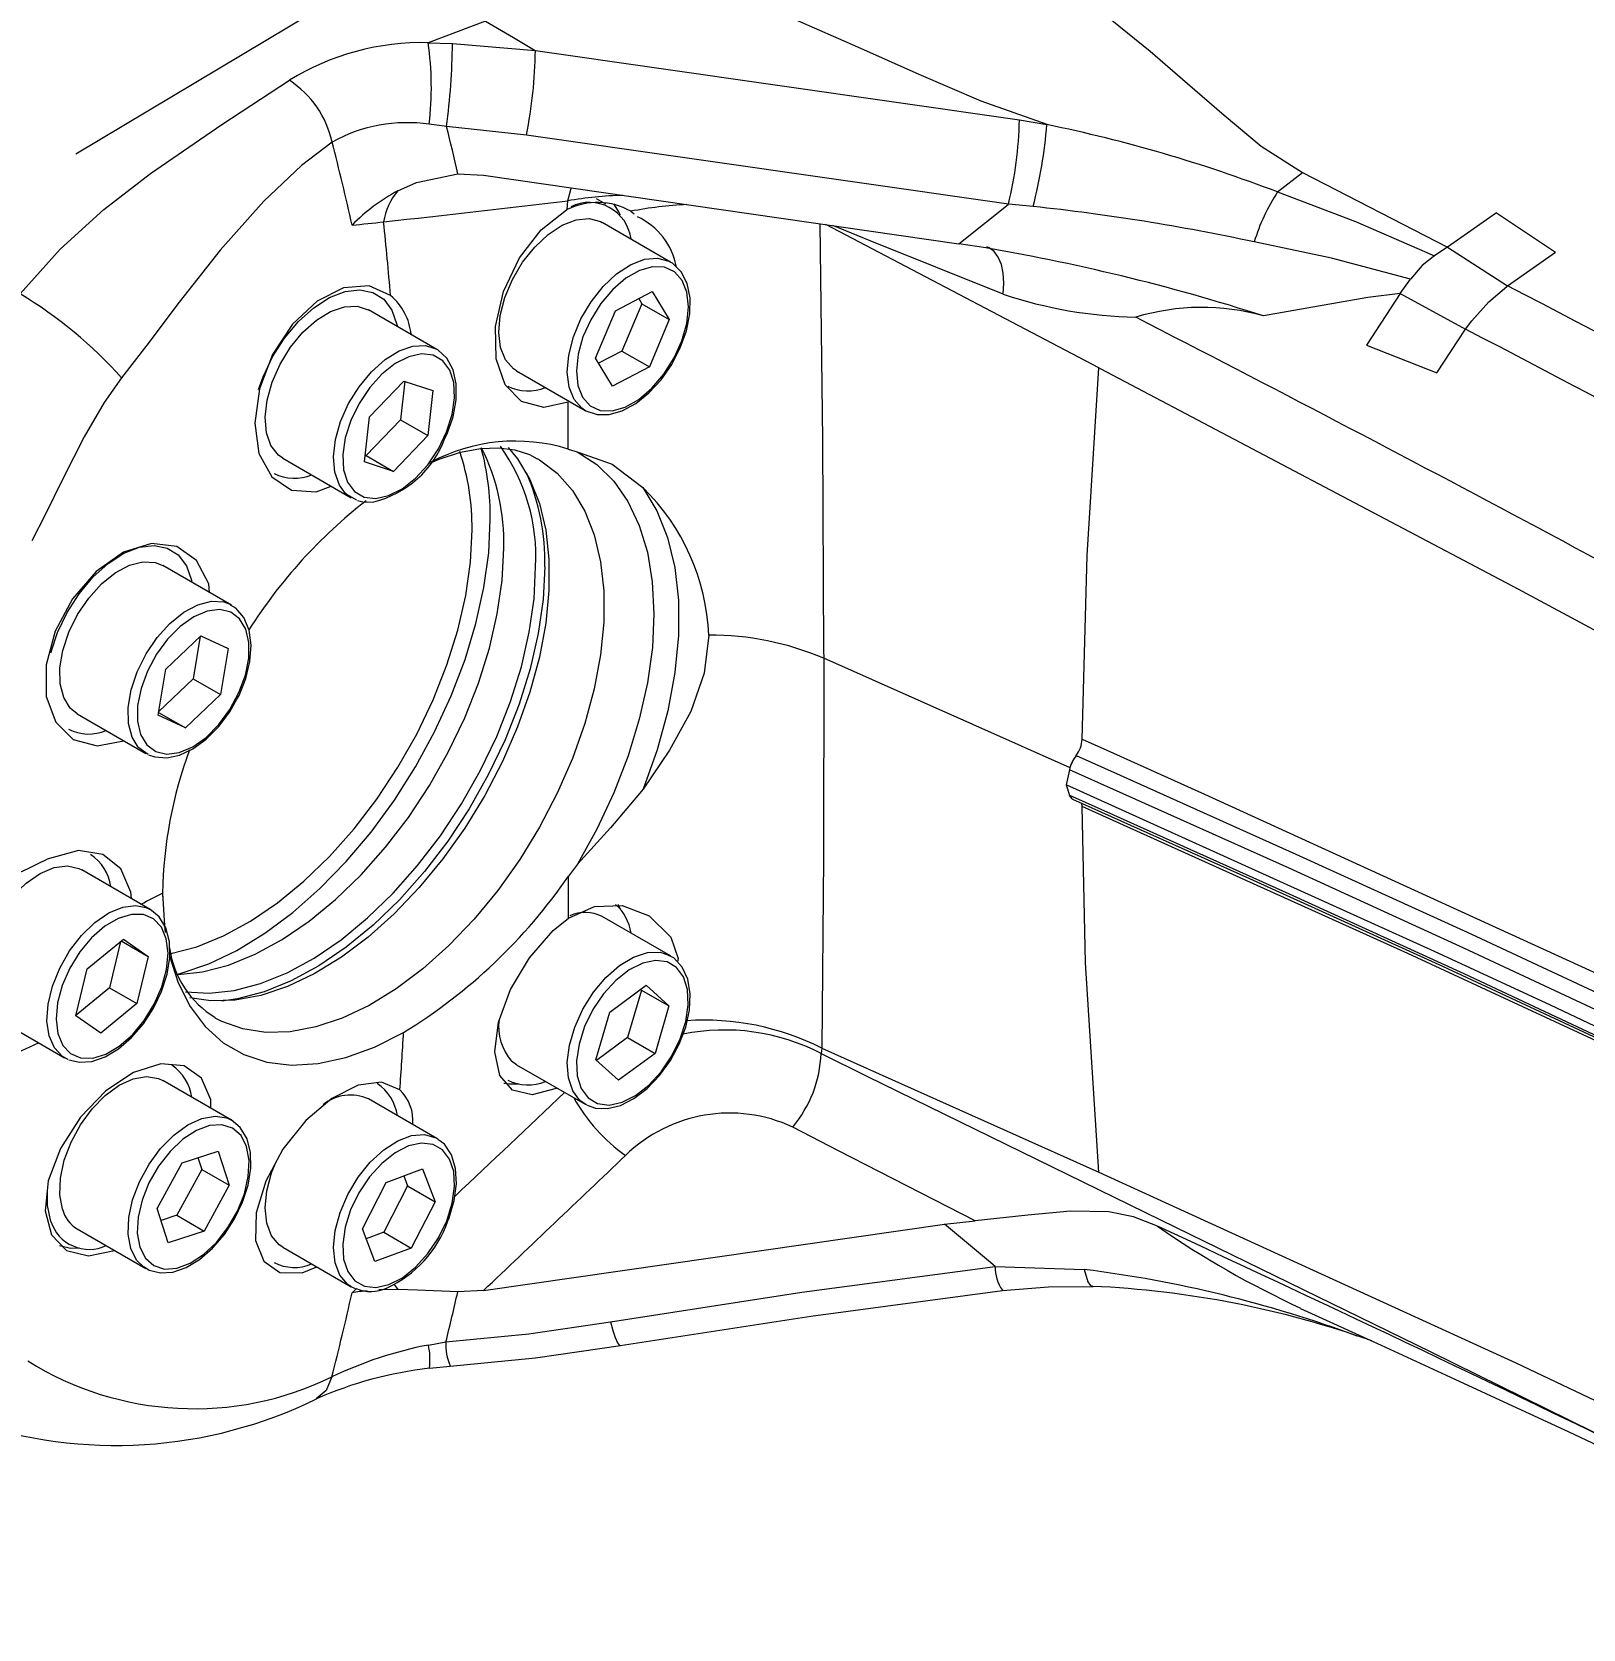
# Model space of a CAD drawing. Header units: millimetres. Extents: x 20 to 768, y 29 to 540.
# Drawn here: x 495.19 to 519.21, y 203.01 to 227.75 of the extents above; entities that cross this region are included whole.
import ezdxf

# ---------------------------------------------------------------- set-up
doc = ezdxf.new("R2010")
doc.units = ezdxf.units.MM
doc.styles.add('SLDTEXTSTYLE0', font='TXT', dxfattribs={"width": 0.605})
doc.dimstyles.new('SLDDIMSTYLE1', dxfattribs={"dimtxt": 3.5, "dimasz": 3.5, "dimexe": 0, "dimexo": 0.0625, "dimgap": 0.875, "dimtad": 1, "dimtoh": 1, "dimdec": 4, "dimlfac": 10, "dimzin": 12, "dimdsep": 46, "dimtxsty": 'SLDTEXTSTYLE0', "dimsah": 1, "dimcen": 0.09, "dimadec": 1, "dimazin": 0, "dimtfac": 1, "dimtdec": 3, "dimtofl": 0, "dimtmove": 0, "dimatfit": 3, "dimfxl": 1, "dimfrac": 2, "dimtolj": 1, "dimtzin": 12, "dimarcsym": 0})

# ---------------------------------------------------------------- blocks, each defined once
blk = doc.blocks.new('*D17')
at = {"color": 7, "linetype": 'Continuous', "lineweight": 0, "transparency": 16777216}
for p, q in [((668.128, 378.198), (767.702, 378.198)), ((463.857, 352.151), (457.826, 351.088))]:
    blk.add_line(p, q, dxfattribs=at)
blk.add_arc((611.578, 378.198), 154.624, 190, 0, dxfattribs=at)
for points in [[(766.202, 378.198), (765.624, 374.705), (766.701, 374.693)], [(459.303, 351.348), (459.421, 347.809), (460.479, 348.008)]]:
    blk.add_solid(points, dxfattribs=at)
at = {"color": 7, "linetype": 'Continuous', "lineweight": 0, "transparency": 16777216, "char_height": 3.5, "attachment_point": 1, "rotation": 5, "style": 'SLDTEXTSTYLE0'}
for s, insert in [('%%d', (627.595, 228.914)), ('170', (619.604, 228.225))]:
    blk.add_mtext(s, dxfattribs=dict(at, insert=insert))

msp = doc.modelspace()

# ---------------------------------------------------------------- linework, layer by layer
at = {"color": 7, "linetype": 'Continuous', "lineweight": 15}
for p, q in [((505.205201, 231.435484), (495.866988, 225.855597)), ((502.21109, 227.91223), (501.324232, 227.579533)), ((501.324232, 227.579533), (501.700188, 227.568417)), ((501.700188, 227.568417), (502.983345, 227.458062)), ((502.983276, 227.459433), (510.480784, 226.385443)), ((501.609331, 226.279305), (501.340671, 226.315663)), ((502.84519, 226.149063), (501.609331, 226.279305)), ((510.311788, 225.076422), (502.845189, 226.149043)), ((501.782149, 225.548833), (502.18067, 225.525976)), ((502.18067, 225.525976), (509.542075, 224.465895)), ((514.481639, 225.267812), (514.866947, 225.571211)), ((514.866947, 225.571211), (517.115296, 224.414808)), ((503.478353, 224.996027), (503.486526, 225.129211)), ((504.076197, 225.077002), (503.930757, 225.160963)), ((504.461516, 224.968324), (504.512287, 224.927924)), ((509.542075, 224.465895), (510.308474, 225.073817)), ((510.693423, 225.04332), (510.311777, 225.076386)), ((517.870939, 224.946599), (517.115293, 224.414806)), ((517.870939, 224.946599), (518.783907, 224.336348)), ((505.079401, 224.182647), (504.018742, 224.794952)), ((509.821314, 224.423878), (509.542075, 224.465895)), ((517.115291, 224.414805), (516.919105, 224.284417)), ((517.115293, 224.414806), (518.043826, 223.812684)), ((518.043826, 223.812684), (518.783907, 224.336348)), ((516.382427, 223.692745), (516.540457, 223.917348)), ((504.224172, 223.427308), (504.795104, 223.726277)), ((504.795104, 223.726277), (505.057601, 223.29154)), ((516.382427, 223.692745), (515.860896, 222.895358)), ((516.382473, 223.69281), (517.39281, 223.14237)), ((518.033727, 223.805355), (518.043826, 223.812684)), ((501.459208, 222.829884), (500.398549, 223.44219)), ((503.915737, 222.693601), (504.224172, 223.427308)), ((504.633334, 223.536464), (504.3249, 222.802757)), ((504.585115, 223.616324), (504.633334, 223.536464)), ((504.633334, 223.536464), (505.057601, 223.29154)), ((505.057601, 223.29154), (504.749167, 222.557833)), ((517.39281, 223.14237), (517.491376, 223.274086)), ((516.947707, 222.468669), (517.39281, 223.14237)), ((504.178235, 222.258864), (503.915737, 222.693601)), ((504.3249, 222.802757), (503.963954, 222.613758)), ((504.3249, 222.802757), (504.749167, 222.557833)), ((515.860896, 222.895358), (516.947707, 222.468669)), ((502.69185, 222.496464), (503.752509, 221.884158)), ((504.749167, 222.557833), (504.178235, 222.258864)), ((500.416201, 221.786378), (500.946198, 222.339386)), ((500.960468, 222.334734), (500.892484, 221.738182)), ((500.946198, 222.339386), (501.396473, 222.192816)), ((501.396473, 222.192816), (501.316751, 221.493258)), ((503.492657, 221.285433), (503.489049, 222.009991)), ((500.336479, 221.0868), (500.416201, 221.786378)), ((500.892484, 221.738182), (500.362487, 221.185155)), ((500.892484, 221.738182), (501.316751, 221.493258)), ((501.316751, 221.493258), (500.786754, 220.940231)), ((500.362487, 221.185155), (500.348215, 221.189803)), ((500.362487, 221.185155), (500.786754, 220.940231)), ((503.492657, 221.285433), (503.63249, 221.242207)), ((499.071657, 221.143702), (500.132316, 220.531396)), ((500.786754, 220.940231), (500.336479, 221.0868)), ((498.275664, 218.869581), (497.215005, 219.481886)), ((497.258616, 217.876726), (497.802386, 218.393902)), ((497.792961, 218.384935), (497.682981, 217.727208)), ((497.802386, 218.393902), (498.226702, 218.196681)), ((498.226702, 218.196681), (498.107248, 217.482284)), ((497.139161, 217.162348), (497.258616, 217.876726)), ((497.682981, 217.727208), (497.148633, 217.219015)), ((497.682981, 217.727208), (498.107248, 217.482284)), ((498.107248, 217.482284), (497.563478, 216.965128)), ((495.888113, 217.183398), (496.948772, 216.571093)), ((497.563478, 216.965128), (497.139161, 217.162348)), ((497.146443, 217.205877), (497.563478, 216.965128)), ((511.453822, 216.789433), (511.454174, 216.789276)), ((511.361553, 216.540459), (511.361944, 216.540286)), ((511.257275, 216.318943), (511.203565, 216.081872)), ((511.257646, 216.318778), (511.257275, 216.318943)), ((511.203565, 216.081872), (511.257485, 215.924374)), ((511.257485, 215.924374), (511.257628, 215.92431)), ((511.307443, 215.862628), (511.307576, 215.862569)), ((511.452736, 215.74641), (511.452583, 215.746477)), ((497.018384, 214.154826), (495.957725, 214.767131)), ((503.635132, 214.85304), (503.497545, 214.672048)), ((503.495114, 214.017871), (503.497545, 214.672048)), ((497.214442, 214.355829), (497.211514, 214.442446)), ((496.97598, 214.176349), (497.018384, 214.154826)), ((505.079401, 213.434038), (504.018742, 214.046343)), ((496.042487, 213.233267), (496.601341, 213.694225)), ((496.557145, 213.657768), (496.38455, 212.941137)), ((496.56759, 213.666369), (496.984506, 213.425688)), ((496.601341, 213.694225), (496.984506, 213.425688)), ((496.984506, 213.425688), (496.808817, 212.696213)), ((505.052552, 213.448343), (505.079401, 213.434038)), ((495.866798, 212.503811), (496.042487, 213.233267)), ((496.38455, 212.941137), (495.869889, 212.516651)), ((496.38455, 212.941137), (496.808817, 212.696213)), ((504.136224, 212.563042), (504.70246, 212.979689)), ((504.628638, 212.905552), (504.412847, 212.169825)), ((504.616592, 212.916509), (504.628638, 212.905552)), ((504.628638, 212.905552), (505.052905, 212.660628)), ((504.70246, 212.979689), (505.052905, 212.660628)), ((496.808817, 212.696213), (496.249963, 212.235274)), ((503.920434, 211.827315), (504.136224, 212.563042)), ((505.052905, 212.660628), (504.837115, 211.924901)), ((494.630833, 212.468624), (495.691492, 211.856318)), ((496.249963, 212.235274), (495.866798, 212.503811)), ((504.412847, 212.169825), (503.932476, 211.816354)), ((504.412847, 212.169825), (504.837115, 211.924901)), ((495.746288, 211.829528), (495.658696, 211.877236)), ((502.69185, 211.747855), (502.614047, 211.804796)), ((504.270879, 211.508254), (503.920434, 211.827315)), ((504.837115, 211.924901), (504.270879, 211.508254)), ((507.42074, 212.007472), (507.410353, 211.922578)), ((507.42074, 212.007472), (511.711378, 210.083496)), ((502.69185, 211.747855), (503.752509, 211.13555)), ((498.275664, 210.891675), (497.215005, 211.503981)), ((501.459208, 210.607014), (500.398549, 211.21932)), ((503.78048, 211.120704), (503.674707, 211.192491)), ((498.213988, 210.92121), (498.275664, 210.891675)), ((497.510969, 210.231762), (498.06899, 210.411162)), ((497.756731, 210.310774), (497.816686, 210.125924)), ((498.06899, 210.411162), (498.240953, 209.881)), ((497.124911, 209.522199), (497.510969, 210.231762)), ((497.816686, 210.125924), (497.430627, 209.41638)), ((497.816686, 210.125924), (498.240953, 209.881)), ((500.671749, 209.925043), (501.234474, 210.134394)), ((501.234474, 210.134394), (501.429201, 209.626289)), ((498.240953, 209.881), (497.854895, 209.171456)), ((500.303752, 209.207606), (500.671749, 209.925043)), ((501.004934, 209.871214), (500.636936, 209.153777)), ((500.945299, 210.026812), (501.004934, 209.871214)), ((501.004934, 209.871214), (501.429201, 209.626289)), ((501.429201, 209.626289), (501.061203, 208.908853)), ((497.296873, 208.992056), (497.124911, 209.522199)), ((497.430627, 209.41638), (497.184863, 209.337365)), ((497.430627, 209.41638), (497.854895, 209.171456)), ((509.323212, 209.280016), (509.795699, 209.331162)), ((495.888113, 209.205493), (496.948772, 208.593187)), ((497.854895, 209.171456), (497.296873, 208.992056)), ((500.498479, 208.699521), (500.303752, 209.207606)), ((500.636936, 209.153777), (500.363384, 209.052004)), ((500.636936, 209.153777), (501.061203, 208.908853)), ((502.179423, 208.251666), (509.323212, 209.280016)), ((499.071657, 208.920831), (500.132316, 208.308526)), ((501.061203, 208.908853), (500.498479, 208.699521)), ((510.108443, 208.623444), (511.486721, 208.577866)), ((500.194908, 208.278644), (500.132316, 208.308526)), ((500.850821, 208.266432), (500.55976, 208.261164)), ((502.179423, 208.251666), (501.780863, 208.228828)), ((501.325508, 207.407043), (501.597558, 207.456383)), ((501.342699, 207.046255), (501.664645, 207.078451))]:
    msp.add_line(p, q, dxfattribs=at)
at = {"color": 8, "linetype": 'Continuous', "lineweight": 15}
for p, q in [((511.711491, 222.544718), (507.484276, 224.762215)), ((511.267042, 216.349153), (507.449619, 218.045794))]:
    msp.add_line(p, q, dxfattribs=at)
at = {"color": 7, "linetype": 'Continuous', "lineweight": 15, "flags": 128}
for points in [[(507.528922, 230.605908), (508.656136, 229.955289), (509.74791, 229.276813), (510.845946, 228.611548), (511.911145, 227.92974), (512.509665, 227.446791), (513.084221, 226.950318), (513.65362, 226.457788), (514.227751, 225.979553), (514.866947, 225.571211)], [(510.911743, 226.311475), (509.887359, 226.675436), (508.93014, 227.087489), (507.9763, 227.509346), (507.015788, 227.934232), (506.035395, 228.35245), (505.090301, 228.804154)], [(502.21109, 227.91223), (502.642791, 227.658116), (502.981852, 227.458952)], [(495.001466, 223.68758), (495.620622, 224.381566), (496.300044, 224.997302), (497.02128, 225.555134), (498.12744, 226.311553), (499.174133, 226.996949)], [(510.48077, 226.385406), (510.694262, 226.348744), (510.908109, 226.312141)], [(499.834386, 226.041354), (499.362686, 225.677764), (498.777835, 225.124405), (498.10238, 224.364188), (497.468074, 223.561263), (496.965783, 222.897194), (496.57332, 222.386196)], [(500.850993, 225.285374), (501.141577, 225.416338), (501.782149, 225.548833)], [(514.481604, 225.267743), (515.687743, 224.812332), (516.911535, 224.279794)], [(503.489049, 222.009991), (503.112431, 221.929441), (502.769962, 222.020696), (502.515517, 222.28151), (502.376374, 222.683796), (502.367912, 223.183619), (502.492087, 223.724949), (502.736274, 224.245182), (503.073445, 224.68324), (503.465297, 224.988791), (503.478353, 224.996027)], [(502.521783, 222.666884), (502.444866, 222.857867), (502.41703, 223.091317), (502.439777, 223.354649), (502.51188, 223.633684), (502.629451, 223.913366), (502.786153, 224.178611), (502.973538, 224.415137), (503.181503, 224.610183), (503.398837, 224.753227), (503.613825, 224.836571), (503.814875, 224.855704), (503.991148, 224.809606), (504.018742, 224.794952)], [(516.540502, 223.917315), (515.317948, 224.242825), (514.118954, 224.493293)], [(505.186702, 222.770933), (505.22827, 222.851513), (505.322725, 223.116702), (505.374506, 223.378738), (505.380058, 223.626342), (505.336749, 223.848687), (505.243808, 224.033094), (505.107363, 224.165275), (505.072116, 224.180621)], [(516.919105, 224.284417), (516.71936, 224.130172), (516.540457, 223.917348)], [(503.715968, 222.087512), (503.833725, 221.955888), (503.989428, 221.884502), (504.17403, 221.877514), (504.376801, 221.93533), (504.585957, 222.054575), (504.789343, 222.228346), (504.975138, 222.446532), (505.132546, 222.696453), (505.252417, 222.963583), (505.327787, 223.232394), (505.354273, 223.487276), (505.330337, 223.713399), (505.257371, 223.897649), (505.139614, 224.029273), (504.98391, 224.100659), (504.799309, 224.107647), (504.596538, 224.04983), (504.387382, 223.930566), (504.183996, 223.756795), (503.9982, 223.538609), (503.840793, 223.288688), (503.720921, 223.021558), (503.645552, 222.752747), (503.619066, 222.497865), (503.643001, 222.271742), (503.715968, 222.087512)], [(500.741643, 223.66431), (500.408267, 223.813882), (500.012865, 223.783478), (499.601559, 223.576745), (499.220914, 223.218413), (498.912617, 222.74888), (498.710373, 222.219657), (498.637087, 221.688879), (498.702183, 221.216174), (498.899432, 220.856144), (499.20664, 220.651052), (499.588069, 220.62436), (499.820837, 220.711195)], [(498.695665, 222.20876), (498.764504, 222.403911), (498.912163, 222.714396), (499.098303, 223.005181), (499.314218, 223.262675), (499.549813, 223.474801), (499.794073, 223.631675), (500.035575, 223.725945), (500.263027, 223.753214), (500.465794, 223.71221), (500.634395, 223.604836), (500.760946, 223.436102), (500.83953, 223.21394), (500.845539, 223.184139)], [(516.382224, 223.692773), (515.880413, 223.633789), (514.265239, 223.346955)], [(517.491376, 223.274086), (517.7527, 223.566029), (518.033727, 223.805355)], [(499.071657, 221.143702), (499.002276, 221.193162), (498.886882, 221.339953), (498.817216, 221.5381), (498.797033, 221.776961), (498.827422, 222.043634), (498.906745, 222.323741), (499.030724, 222.602178), (499.192677, 222.863971), (499.383871, 223.094949), (499.594001, 223.282718), (499.811738, 223.417117), (500.025343, 223.490902), (500.223302, 223.500113), (500.394941, 223.444254), (500.398549, 223.44219)], [(500.332101, 220.542016), (500.511208, 220.520662), (500.710961, 220.564374), (500.919753, 220.670559), (501.125448, 220.833087), (501.316092, 221.042508), (501.480607, 221.286624), (501.60943, 221.551271), (501.695076, 221.821069), (501.732567, 222.080337), (501.719723, 222.313993), (501.657292, 222.508471), (501.548902, 222.652472), (501.400851, 222.73762), (501.221745, 222.758955), (501.021991, 222.715262), (500.8132, 222.609057), (500.607505, 222.446529), (500.41686, 222.237128), (500.252346, 221.992993), (500.123522, 221.728346), (500.037876, 221.458547), (500.000386, 221.199299), (500.013229, 220.965643), (500.07566, 220.771145), (500.184051, 220.627164), (500.332101, 220.542016)], [(501.582857, 221.451748), (501.617481, 221.520698), (501.708543, 221.786089), (501.756586, 222.047321), (501.758158, 222.29325), (501.710672, 222.512969), (501.613731, 222.693548), (501.474233, 222.820862), (501.434955, 222.836616)], [(501.440703, 222.839993), (501.455601, 222.831948), (501.459208, 222.829884)], [(502.69185, 222.496464), (502.643635, 222.528669), (502.521783, 222.666884)], [(503.744109, 221.894425), (503.767841, 221.875644), (503.939874, 221.819646), (504.128645, 221.820898), (504.330644, 221.877989), (504.539393, 221.990604), (504.743543, 222.153915), (504.931914, 222.358763), (505.095937, 222.594983), (505.186702, 222.770933)], [(511.454174, 216.789276), (511.530124, 219.637153), (511.711491, 222.544718)], [(524.426343, 215.72605), (522.931864, 216.567191), (521.38051, 217.413219), (518.209572, 219.113182), (511.75008, 222.524425), (511.711491, 222.544718)], [(496.573313, 222.386211), (496.304175, 222.004703), (495.992591, 221.474128), (495.664331, 220.825315), (495.395345, 220.275304), (495.185084, 219.866209)], [(502.562199, 221.311528), (502.70845, 221.133472), (502.899729, 220.813539), (503.045589, 220.444297), (503.143981, 220.030891), (503.193525, 219.579181), (503.193525, 219.095444), (503.143981, 218.586513), (503.045589, 218.059524), (502.899729, 217.521876), (502.70845, 216.981097), (502.474436, 216.44481), (502.200972, 215.920519), (501.891898, 215.415579), (501.551551, 214.937109), (501.184711, 214.491781), (500.796526, 214.085896), (500.392445, 213.72513), (499.978142, 213.41453), (499.559431, 213.158486), (499.142191, 212.960564), (498.732279, 212.823564), (498.33545, 212.749404), (497.957273, 212.73912), (497.631938, 212.785857)], [(501.34775, 221.067318), (501.491294, 221.130627), (501.823797, 221.235665), (502.13138, 221.292247), (502.411207, 221.303573), (502.663796, 221.272734), (502.89427, 221.199661), (503.008874, 221.134451)], [(503.63249, 221.242207), (503.934727, 221.0444), (504.197691, 220.786097), (504.417862, 220.470753), (504.592291, 220.102585), (504.718641, 219.686531), (504.795219, 219.228177), (504.821001, 218.733625), (504.79564, 218.209531), (504.719477, 217.662903), (504.593532, 217.101067), (504.419491, 216.531537), (504.199686, 215.961967), (503.937061, 215.399954), (503.635132, 214.85304)], [(503.63249, 221.242207), (504.173199, 221.050093), (504.650471, 220.688569)], [(504.650471, 220.688569), (504.867005, 220.32999), (505.032236, 219.915513), (505.143822, 219.450989), (505.200181, 218.943038), (505.200515, 218.398832), (505.144819, 217.826096), (505.033882, 217.232937), (504.869277, 216.627776), (504.653336, 216.019185)], [(500.217836, 220.493375), (500.062935, 220.580857), (500.042941, 220.599236)], [(500.230443, 220.487738), (500.333821, 220.464972), (500.479542, 220.469386)], [(497.432723, 213.149284), (497.496495, 213.166047), (497.923785, 213.312749), (498.358159, 213.520425), (498.793954, 213.786372), (499.22549, 214.107153), (499.64714, 214.478548), (500.053408, 214.895729), (500.438997, 215.353263), (500.79888, 215.845191), (501.128367, 216.365088), (501.423161, 216.90617), (501.679419, 217.461412), (501.893802, 218.023549), (502.063513, 218.585246), (502.186341, 219.139208), (502.260684, 219.678205), (502.285573, 220.195195)], [(497.321628, 213.46711), (497.334872, 213.469557), (497.738952, 213.575333), (498.153256, 213.743078), (498.571966, 213.970466), (498.989206, 214.254279), (499.399118, 214.590553), (499.795948, 214.974563), (500.174125, 215.400913), (500.52834, 215.863619), (500.853622, 216.356189), (501.145403, 216.871704), (501.399589, 217.402932), (501.612609, 217.942421), (501.781476, 218.482584), (501.903817, 219.015844), (501.977915, 219.534707), (502.002731, 220.031913)], [(497.936769, 219.06523), (497.923173, 219.199028), (497.7363, 219.560863), (497.42963, 219.776826), (497.037076, 219.820932), (496.603576, 219.687148), (496.179419, 219.391111), (495.813216, 218.967806), (495.545671, 218.466156), (495.405576, 217.942312), (495.407852, 217.453751), (495.552673, 217.054285), (495.825021, 216.78915), (496.195177, 216.689772), (496.609947, 216.766693)], [(495.478684, 218.127941), (495.580959, 218.443608), (495.728619, 218.754113), (495.914758, 219.044897), (496.130673, 219.302371), (496.366269, 219.514497), (496.610528, 219.671371), (496.85203, 219.765642), (497.079483, 219.792911), (497.28225, 219.751906), (497.450851, 219.644533), (497.577402, 219.475818), (497.655985, 219.253637), (497.661995, 219.223855)], [(497.44954, 213.144834), (497.82477, 213.186745), (498.22885, 213.292521), (498.643154, 213.460266), (499.061864, 213.687654), (499.479104, 213.971467), (499.889016, 214.307741), (500.285846, 214.691751), (500.664023, 215.118101), (501.018238, 215.580807), (501.34352, 216.073377), (501.635301, 216.588891), (501.889487, 217.120119), (502.102507, 217.659608), (502.271374, 218.199772), (502.393715, 218.733032), (502.467813, 219.251895), (502.492629, 219.749101)], [(495.888113, 217.183398), (495.779211, 217.271445), (495.677143, 217.434787), (495.622215, 217.646543), (495.617388, 217.895281), (495.662923, 218.167583), (495.756364, 218.448812), (495.892674, 218.723758), (496.064505, 218.977626), (496.262593, 219.196717), (496.47626, 219.36922), (496.693985, 219.485858), (496.904033, 219.540322), (497.095079, 219.529676), (497.215005, 219.481886)], [(497.56475, 212.880463), (497.931557, 212.8587), (498.319742, 212.901003), (498.723823, 213.006779), (499.138126, 213.174524), (499.556837, 213.401912), (499.974077, 213.685726), (500.383989, 214.021999), (500.780818, 214.406009), (501.158996, 214.83236), (501.513211, 215.295065), (501.838492, 215.787635), (502.130274, 216.30315), (502.384459, 216.834378), (502.59748, 217.373867), (502.766346, 217.914031), (502.888687, 218.447291), (502.962786, 218.966153), (502.987601, 219.463359)], [(503.129026, 219.463357), (503.103714, 218.956208), (503.028134, 218.426971), (502.903346, 217.883032), (502.731102, 217.33208), (502.513821, 216.781799), (502.254552, 216.239946), (501.956935, 215.714113), (501.625148, 215.211694), (501.263848, 214.73974), (500.878107, 214.304857), (500.473341, 213.91317), (500.055231, 213.570178), (499.629646, 213.280671), (499.202562, 213.04874), (498.779972, 212.877633), (498.36781, 212.769762), (498.125583, 212.735832)], [(497.101662, 216.600156), (497.272701, 216.559856), (497.467581, 216.584655), (497.674976, 216.673077), (497.882834, 216.819975), (498.079074, 217.016838), (498.252291, 217.252213), (498.39242, 217.512407), (498.491315, 217.78234), (498.543231, 218.046275), (498.545149, 218.2889), (498.496958, 218.496115), (498.401459, 218.655871), (498.264201, 218.758873), (498.093163, 218.799154), (497.898283, 218.774374), (497.690888, 218.685952), (497.48303, 218.539054), (497.28679, 218.342192), (497.113573, 218.106816), (496.973444, 217.846622), (496.874548, 217.576689), (496.822633, 217.312754), (496.820715, 217.070129), (496.868906, 216.862914), (496.964405, 216.703158), (497.101662, 216.600156)], [(498.360288, 217.410883), (498.392663, 217.468586), (498.497769, 217.732663), (498.561339, 217.996667), (498.579527, 218.24919), (498.549481, 218.479348), (498.469596, 218.675311), (498.343586, 218.822667), (498.26004, 218.868971)], [(505.671872, 218.403608), (505.599445, 217.811949), (505.389376, 217.22013), (505.06289, 216.623287), (504.653336, 216.019185)], [(507.449619, 218.045794), (507.445542, 214.953072), (507.42074, 212.007472)], [(496.988807, 216.550286), (497.08794, 216.515891), (497.273149, 216.502054), (497.471948, 216.544186), (497.679904, 216.642229), (497.886432, 216.792789), (498.079921, 216.98749), (498.251216, 217.216363), (498.360288, 217.410883)], [(511.454174, 216.789276), (511.83393, 216.619756), (513.351203, 215.940372), (519.371966, 213.187015), (521.025659, 212.405684), (522.649655, 211.603988), (524.205968, 210.760485)], [(496.983575, 216.553008), (496.83987, 216.65914), (496.831447, 216.668625)], [(511.361944, 216.540286), (512.04407, 216.235637), (514.766193, 215.012472), (517.472518, 213.777861), (520.151923, 212.524663), (522.167002, 211.548298), (524.09793, 210.518564)], [(523.975649, 210.303522), (522.050752, 211.330089), (520.042154, 212.303724), (517.365228, 213.556222), (514.660782, 214.791042), (511.939596, 216.014067), (511.257646, 216.318778)], [(504.653336, 216.019185), (504.14634, 215.417333), (503.635132, 214.85304)], [(523.914011, 210.072384), (522.230584, 210.970954), (520.487044, 211.829185), (518.709382, 212.671602), (516.911212, 213.504447), (511.203565, 216.081872)], [(511.287216, 215.881877), (511.269842, 215.897623), (511.257485, 215.924374)], [(511.257628, 215.92431), (511.93964, 215.619576), (514.661034, 214.396262), (517.36567, 213.162039), (520.042775, 211.909538), (522.044427, 210.933625), (523.026247, 210.431184), (523.976812, 209.909385)], [(511.306383, 215.86149), (514.047105, 214.634717), (517.036397, 213.275266), (519.749564, 212.011388), (521.30473, 211.266873), (522.440488, 210.703653), (523.444686, 210.174841), (524.023412, 209.8458)], [(524.19922, 209.714534), (523.85601, 209.908295), (522.4354, 210.654547), (519.495192, 212.081361), (516.497756, 213.470496), (511.452736, 215.74641)], [(511.711378, 210.083496), (511.50662, 213.324878), (511.452736, 215.74641)], [(496.725803, 214.323731), (496.716712, 214.420552), (496.563038, 214.781981), (496.282083, 215.005063), (495.904277, 215.064809), (495.423425, 214.931439)], [(494.630833, 212.468624), (494.598037, 212.489542), (494.471734, 212.621605), (494.389775, 212.807399), (494.356577, 213.036878), (494.373932, 213.297682), (494.440902, 213.575759), (494.553879, 213.856098), (494.70677, 214.123581), (494.891334, 214.363814), (495.097621, 214.563829), (495.31451, 214.712845), (495.530309, 214.802848), (495.733382, 214.828951), (495.912784, 214.78976), (495.957725, 214.767131)], [(497.209067, 214.406366), (497.23629, 213.902387), (497.249256, 213.798672)], [(495.781878, 211.921427), (495.939783, 211.854193), (496.125925, 211.851502), (496.329486, 211.913512), (496.538636, 212.036608), (496.74122, 212.213654), (496.925464, 212.434331), (497.080661, 212.685858), (497.197791, 212.953566), (497.270047, 213.221943), (497.293231, 213.475365), (497.265993, 213.699115), (497.189918, 213.880188), (497.069427, 214.008053), (496.911522, 214.075287), (496.725379, 214.077998), (496.521818, 214.015987), (496.312668, 213.892892), (496.110084, 213.715845), (495.92584, 213.495168), (495.770643, 213.243641), (495.653512, 212.975913), (495.581256, 212.707556), (495.558074, 212.454115), (495.585311, 212.230365), (495.661386, 212.049311), (495.781878, 211.921427)], [(497.136012, 212.766147), (497.192571, 212.884466), (497.277573, 213.149961), (497.318973, 213.409644), (497.313479, 213.6524), (497.258628, 213.867283), (497.154737, 214.040852), (497.010141, 214.15948), (496.967036, 214.174231)], [(503.317018, 211.386946), (503.306785, 211.381457), (502.933559, 211.283781), (502.630863, 211.352391), (502.43073, 211.581355), (502.355359, 211.947425), (502.413857, 212.410215), (502.600108, 212.916344), (502.893451, 213.406989), (503.261503, 213.825842), (503.495114, 214.017871)], [(503.495114, 214.017871), (503.90145, 214.20232), (504.328327, 214.213906), (504.745017, 214.057177), (505.083082, 213.723144), (505.193081, 213.396776), (505.18566, 213.340648)], [(497.314808, 213.448579), (497.317561, 213.437183), (497.451696, 213.017545), (497.636739, 212.649586), (497.869991, 212.338679), (498.14805, 212.089362), (498.466863, 211.905252), (498.82178, 211.789039), (499.207626, 211.742445), (499.618774, 211.766116), (500.049228, 211.859707), (500.492712, 212.02187), (500.942759, 212.250256)], [(503.801279, 211.233987), (503.948507, 211.147429), (504.127011, 211.124578), (504.326417, 211.166805), (504.535137, 211.271625), (504.741039, 211.432949), (504.932158, 211.641398), (505.097388, 211.884894), (505.227124, 212.149231), (505.313828, 212.419096), (505.352461, 212.678769), (505.340776, 212.913172), (505.279455, 213.1087), (505.172059, 213.253956), (505.024831, 213.340514), (504.846327, 213.363365), (504.646921, 213.321138), (504.438202, 213.216318), (504.2323, 213.054994), (504.04118, 212.846545), (503.875951, 212.603049), (503.746215, 212.338712), (503.659511, 212.068847), (503.620878, 211.809174), (503.632562, 211.57477), (503.693884, 211.379263), (503.801279, 211.233987)], [(505.177449, 212.00244), (505.212548, 212.067644), (505.312423, 212.33237), (505.370169, 212.595494), (505.38211, 212.845667), (505.345491, 213.072059), (505.259093, 213.262404), (505.12777, 213.402341), (505.04477, 213.443305)], [(495.755162, 211.82705), (495.921105, 211.78714), (496.113162, 211.801259), (496.317551, 211.871293), (496.526293, 211.996237), (496.727663, 212.169965), (496.911141, 212.382977), (497.06847, 212.624872), (497.136012, 212.766147)], [(503.787272, 211.123536), (503.915615, 211.075167), (504.102457, 211.068891), (504.302898, 211.118434), (504.511351, 211.223763), (504.716793, 211.380724), (504.907822, 211.580555), (505.075574, 211.813175), (505.177449, 212.00244)], [(507.410353, 211.922578), (508.119705, 211.572238), (512.897524, 209.230722), (516.854645, 207.301185), (520.797144, 205.360911)], [(497.954699, 211.076966), (497.955319, 211.203106), (497.813493, 211.538927), (497.545004, 211.732406), (497.180434, 211.763265), (496.759957, 211.628512), (496.329635, 211.342338), (495.937473, 210.935445), (495.628492, 210.453066), (495.43892, 209.950449), (495.390759, 209.485851), (495.488742, 209.112465), (495.720441, 208.871621), (496.058996, 208.788871), (496.465264, 208.8723)], [(495.656706, 209.512131), (495.61572, 209.735576), (495.625186, 209.99239), (495.684592, 210.268728), (495.790736, 210.549718), (495.937897, 210.820181), (496.118141, 211.06557), (496.32175, 211.272624), (496.537748, 211.430199), (496.754491, 211.529799), (496.960294, 211.566044), (497.144061, 211.536985), (497.215005, 211.503981)], [(500.884065, 211.359241), (500.601617, 211.479818), (500.236067, 211.433879), (499.829607, 211.226966), (499.427532, 210.882792), (499.07388, 210.439135), (498.807993, 209.9445), (498.660554, 209.454009), (498.649498, 209.023853), (498.77672, 208.704098), (499.027296, 208.531597), (499.371649, 208.52501), (499.599997, 208.615823)], [(496.855514, 208.922501), (496.942029, 208.752555), (497.071602, 208.637739), (497.236704, 208.584784), (497.427739, 208.596714), (497.633604, 208.672865), (497.842337, 208.808782), (498.041806, 208.996607), (498.220418, 209.225402), (498.367793, 209.481874), (498.475367, 209.751113), (498.536887, 210.017459), (498.548779, 210.265472), (498.51035, 210.480698), (498.423836, 210.650663), (498.294262, 210.765459), (498.12916, 210.818434), (497.938125, 210.806504), (497.73226, 210.730353), (497.523527, 210.594416), (497.324058, 210.406612), (497.145446, 210.177817), (496.998071, 209.921344), (496.890497, 209.652105), (496.828976, 209.38574), (496.817085, 209.137746), (496.855514, 208.922501)], [(498.278251, 209.288572), (498.324513, 209.359529), (498.44893, 209.619023), (498.534291, 209.88452), (498.576093, 210.14429), (498.571016, 210.387237), (498.516604, 210.602432), (498.413111, 210.776435), (498.268808, 210.895563), (498.201726, 210.918763)], [(509.795699, 209.331162), (507.681144, 210.415423), (506.969567, 210.782992)], [(500.714617, 208.342855), (500.92346, 208.450121), (501.128991, 208.613567), (501.319265, 208.823708), (501.483225, 209.068321), (501.611342, 209.333203), (501.69617, 209.602938), (501.732779, 209.861872), (501.719042, 210.094954), (501.655757, 210.288627), (501.546602, 210.431642), (501.39792, 210.515686), (501.218353, 210.535878), (501.018335, 210.49104), (500.809493, 210.383794), (500.603962, 210.220329), (500.413687, 210.010207), (500.249727, 209.765574), (500.12161, 209.500712), (500.036782, 209.230957), (500.000173, 208.972023), (500.01391, 208.738942), (500.077196, 208.545268), (500.186351, 208.402254), (500.335033, 208.31821), (500.5146, 208.298017), (500.714617, 208.342855)], [(501.62721, 209.329288), (501.649979, 209.379645), (501.728174, 209.644977), (501.762168, 209.902653), (501.748816, 210.141631), (501.685861, 210.350805), (501.574529, 210.5163), (501.470108, 210.592213)], [(499.071657, 208.920831), (499.015455, 208.959308), (498.89599, 209.100732), (498.821763, 209.294415), (498.796773, 209.529918), (498.82237, 209.794525), (498.897172, 210.074008), (498.956872, 210.226175)], [(511.711378, 210.083496), (518.173864, 207.133316), (521.35574, 205.62108), (522.916199, 204.842764), (524.426343, 204.030389)], [(495.478322, 209.321761), (495.426455, 209.567912), (495.423593, 209.804858)], [(512.621814, 209.246718), (512.24764, 209.39282), (511.868596, 209.472149), (511.274648, 209.482561), (510.611435, 209.417442), (509.795699, 209.331162)], [(496.919122, 208.621722), (497.000323, 208.567202), (497.176786, 208.524118), (497.368712, 208.537763), (497.573017, 208.6073), (497.781771, 208.731774), (497.983257, 208.905121), (498.166925, 209.117825), (498.278251, 209.288572)], [(510.108443, 208.623444), (510.00533, 208.709684), (509.323212, 209.280016)], [(496.948772, 208.593187), (496.939252, 208.598847), (496.919096, 208.611916)], [(504.149335, 207.767249), (507.113539, 208.223711), (510.108443, 208.623444)], [(510.218811, 208.249806), (510.934801, 208.309431), (511.623627, 208.315785)], [(501.780863, 208.228828), (501.155507, 208.257835), (500.850821, 208.266432)], [(504.29558, 207.39877), (507.249928, 207.85363), (510.218803, 208.249802)], [(514.834342, 207.973946), (516.086777, 207.402998), (517.225434, 206.880566), (518.187383, 206.436201), (518.984348, 206.065477), (519.628225, 205.763925), (520.241435, 205.474869), (521.047602, 205.091668), (522.013196, 204.626217), (523.078561, 204.101108), (524.161003, 203.547522), (525.148955, 203.007643)], [(501.597558, 207.456383), (502.884706, 207.582554), (504.14933, 207.767285)], [(501.664646, 207.078461), (502.988124, 207.207989), (504.300926, 207.399745)]]:
    msp.add_lwpolyline(points, dxfattribs=at)
at = {"color": 8, "linetype": 'Continuous', "lineweight": 15, "flags": 128}
for points in [[(503.486526, 225.129211), (503.534656, 225.30426), (503.544228, 225.329614)], [(504.193588, 225.081872), (504.283752, 224.942223), (504.297686, 224.912635)], [(507.390993, 224.775659), (507.431013, 221.429219), (507.449355, 218.164736), (507.449619, 218.045794)], [(510.22973, 223.684924), (508.171813, 224.511812), (507.592751, 224.746593)], [(510.22973, 223.684924), (510.240052, 223.853076), (510.230647, 224.008274), (510.201825, 224.145266), (510.154568, 224.25937), (510.090468, 224.346737), (510.011716, 224.404406), (509.977597, 224.41839)], [(503.582442, 222.054579), (503.505525, 222.245561), (503.47769, 222.479012), (503.500436, 222.742344), (503.572539, 223.021378), (503.69011, 223.301061), (503.846812, 223.566305), (504.034197, 223.802832), (504.242162, 223.997878), (504.459497, 224.140922), (504.674484, 224.224265), (504.875534, 224.243399), (505.051807, 224.197301), (505.075617, 224.184803)], [(500.042941, 220.599236), (499.947541, 220.727648), (499.877875, 220.925795), (499.857693, 221.164656), (499.888082, 221.431329), (499.967404, 221.711436), (500.091383, 221.989873), (500.253336, 222.251666), (500.444531, 222.482643), (500.654661, 222.670412), (500.872397, 222.804811), (501.086003, 222.878597), (501.283961, 222.887808), (501.440703, 222.839993)], [(503.743366, 221.889588), (503.704294, 221.916363), (503.582442, 222.054579)], [(503.011991, 221.140591), (503.049498, 221.118285), (503.322961, 220.909729), (503.556975, 220.643629), (503.748255, 220.323696), (503.894115, 219.954454), (503.992507, 219.541047), (504.042051, 219.089338), (504.042051, 218.605601), (503.992507, 218.096669), (503.894115, 217.569681), (503.748255, 217.032033), (503.556975, 216.491253), (503.322961, 215.954966), (503.049498, 215.430675), (502.740423, 214.925736), (502.400077, 214.447266), (502.033237, 214.001938), (501.645051, 213.596052), (501.240971, 213.235287), (500.826667, 212.924687), (500.407957, 212.668642), (499.990717, 212.470721), (499.580805, 212.33372), (499.183975, 212.25956), (498.805798, 212.249277), (498.451583, 212.303014), (498.126301, 212.420022), (498.025924, 212.47236)], [(496.831447, 216.668625), (496.737802, 216.822482), (496.682874, 217.034237), (496.678047, 217.282975), (496.723582, 217.555277), (496.817023, 217.836507), (496.953333, 218.111453), (497.125165, 218.365321), (497.323253, 218.584412), (497.536919, 218.756915), (497.754645, 218.873553), (497.964692, 218.928016), (498.155738, 218.91737), (498.265024, 218.875528)], [(495.658696, 211.877236), (495.532393, 212.0093), (495.450434, 212.195094), (495.417236, 212.424573), (495.434591, 212.685376), (495.501561, 212.963453), (495.614538, 213.243793), (495.767429, 213.511276), (495.951993, 213.751508), (496.158281, 213.951523), (496.375169, 214.10054), (496.590968, 214.190543), (496.794041, 214.216646), (496.973443, 214.177454), (496.97598, 214.176349)], [(504.260863, 214.23637), (504.283752, 214.193614), (504.297686, 214.164046)], [(503.674707, 211.192491), (503.562005, 211.342744), (503.49534, 211.543772), (503.478305, 211.784762), (503.51182, 212.052694), (503.594076, 212.333152), (503.720641, 212.610998), (503.88469, 212.871256), (504.077379, 213.099885), (504.288322, 213.284599), (504.506145, 213.415388), (504.719106, 213.485239), (504.915724, 213.490366), (505.052552, 213.448343)], [(502.729426, 211.447439), (502.584555, 211.445942), (502.496832, 211.459778)], [(496.717365, 208.899826), (496.676379, 209.12327), (496.685845, 209.380084), (496.745251, 209.656422), (496.851395, 209.937412), (496.998556, 210.207876), (497.1788, 210.453265), (497.382409, 210.660319), (497.598407, 210.817893), (497.81515, 210.917494), (498.020953, 210.953738), (498.20472, 210.924679), (498.213988, 210.92121)], [(500.132316, 208.308526), (500.076114, 208.347002), (499.956649, 208.488426), (499.882422, 208.68211), (499.857432, 208.917612), (499.883029, 209.182219), (499.957831, 209.461702), (500.077806, 209.740962), (500.236486, 210.004954), (500.425318, 210.239454), (500.634119, 210.43181), (500.851635, 210.571649), (501.066139, 210.651443), (501.266067, 210.666892), (501.440641, 210.617145), (501.471903, 210.599411)], [(495.925689, 208.905077), (495.780818, 208.90358), (495.613398, 208.941648)], [(496.919096, 208.611916), (496.806593, 208.721829), (496.717365, 208.899826)], [(511.486721, 208.577866), (511.542679, 208.388154), (511.578788, 208.333827), (511.61527, 208.317277)], [(500.796641, 208.345532), (500.812128, 208.322215), (500.850821, 208.266432)], [(500.143411, 208.213303), (500.204835, 208.270402), (500.213888, 208.27884)], [(504.149335, 207.767249), (504.184551, 207.634777), (504.220792, 207.521368), (504.255371, 207.439964), (504.285267, 207.401057), (504.294637, 207.404553)], [(499.829534, 206.911955), (499.743176, 206.704818), (499.58973, 206.574616)]]:
    msp.add_lwpolyline(points, dxfattribs=at)
at = {"color": 7, "linetype": 'Continuous', "lineweight": 15}
for centre, radius, start, end in [((501.227468, 223.677757), 3.902976, 88.579356, 121.7419718), ((496.264298, 226.881679), 5.10783, 353.6378008, 7.852565), ((490.133854, 227.73586), 11.567546, 352.7662651, 359.1706025), ((495.713684, 227.563531), 7.270426, 348.7815071, 359.1688025), ((498.341149, 225.715519), 1.528373, 12.3093846, 56.9744285), ((504.521856, 226.489328), 5.959833, 346.2862386, 359.0012318), ((500.993527, 223.949091), 2.391897, 81.6550199, 118.9870456), ((462.923512, 216.741158), 39.844307, 12.7708453, 13.8502719), ((503.516965, 226.910144), 7.415294, 345.4187195, 355.3742237), ((506.208492, 203.588718), 23.203883, 69.111934, 78.3148898), ((462.306679, 216.321261), 38.76608, 12.5626102, 14.5211317), ((502.237084, 222.711103), 2.923717, 118.2998158, 135.6984405), ((501.622089, 224.647003), 1.001053, 140.3795072, 170.9698302), ((516.985697, 223.622346), 2.996163, 146.6929935, 163.1023774), ((503.943751, 224.05291), 1.051696, 60.5071764, 116.2648539), ((503.820697, 224.455505), 0.650151, 7.1921366, 116.2636488), ((504.090944, 223.891947), 1.100701, 11.0812365, 64.36988), ((507.173975, 192.163277), 33.06746, 77.876318, 83.8902241), ((489.469126, 329.447544), 105.237291, 275.82224074, 276.08980204), ((412.614575, 215.873686), 88.470751, 5.05193836, 5.79343219), ((504.72293, 193.677986), 31.165741, 72.1708642, 80.5847014), ((491.567851, 217.940362), 6.694791, 41.6114728, 59.1403555), ((500.155941, 222.971877), 0.906923, 5.6544896, 49.7734058), ((512.430827, 230.255982), 6.929909, 251.4807756, 268.7850296), ((393.014984, -18.401061), 272.57973, 60.68959741, 62.69757073), ((513.307499, 219.960366), 3.519411, 74.208895, 106.9086779), ((318.294392, -154.634913), 424.838333, 60.93325346, 62.83081144), ((360.904707, -77.707348), 339.115144, 60.90439961, 62.51864191), ((502.870385, 222.878001), 0.693643, 242.9891716, 292.7693285), ((500.111632, 221.993356), 1.56775, 283.5724229, 339.7896368), ((502.67439, 218.632716), 2.776053, 72.8568862, 118.166154), ((498.418402, 220.089453), 3.584791, 359.0803018, 18.835471), ((498.273279, 220.24529), 4.012607, 359.2846659, 15.3297952), ((499.239867, 219.848237), 3.254272, 358.2543004, 26.5584645), ((500.071936, 219.621609), 2.919957, 356.8932777, 35.7681144), ((499.250192, 221.525238), 0.693643, 242.9891716, 292.7693285), ((499.724022, 219.555044), 3.406238, 358.4575684, 23.5258068), ((502.256855, 218.247829), 3.418568, 2.6117726, 45.5584824), ((505.256437, 214.220179), 7.950528, 128.0092673, 147.5650919), ((505.692569, 213.911289), 4.492366, 66.9758491, 90.2639666), ((496.066648, 217.564934), 0.693642, 242.9891306, 292.7693536), ((511.020623, 216.80839), 0.433613, 321.8368059, 357.4942078), ((511.017829, 216.809329), 0.436805, 321.9801932, 357.3687249), ((503.936214, 214.292633), 6.728108, 159.7125509, 179.031414), ((511.817328, 216.190602), 0.57457, 142.4897896, 167.0929946), ((511.819699, 216.189441), 0.576743, 142.5317538, 167.0409764), ((495.709157, 214.417037), 0.701622, 7.5381672, 56.7145785), ((457.340943, 294.847354), 88.525866, 293.84061187, 295.47928872), ((496.565858, 219.425955), 8.405233, 301.3815878, 325.5567906), ((503.755663, 213.516534), 0.59153, 63.5930791, 113.7968537), ((503.731209, 213.680614), 0.742377, 8.3414147, 48.0704552), ((498.799335, 213.762255), 1.497718, 187.8409066, 238.8715049), ((503.236074, 212.342947), 0.82251, 172.7130191, 220.8649771), ((457.332482, 292.09046), 88.546973, 293.83736526, 295.38076303), ((433.743761, 216.229405), 67.316707, 355.85119537, 356.61122086), ((505.524303, 211.997052), 1.887519, 319.9688446, 357.738741), ((496.95453, 211.14641), 0.71443, 8.0073572, 56.2454482), ((500.119565, 210.603581), 0.675993, 65.6252648, 128.9875595), ((500.139388, 210.862593), 0.713015, 7.9564341, 56.2963508), ((500.426329, 210.882036), 0.661246, 354.8838433, 46.1929064), ((502.870402, 212.12928), 0.693534, 242.9830529, 292.7716291), ((505.992528, 208.690324), 2.309516, 64.9727564, 134.3403068), ((496.071607, 209.51203), 0.623048, 197.7812202, 295.018686), ((496.151398, 209.644818), 0.512177, 195.0145701, 239.0660155), ((499.943928, 209.912935), 1.781596, 294.3597556, 340.8769591), ((332.842889, -179.532143), 428.333357, 63.97242358, 65.18325848), ((499.250209, 209.302257), 0.693534, 242.9830529, 292.7716291), ((510.959659, 193.487481), 14.842985, 70.3983244, 87.4669338), ((462.29638, 216.653229), 38.77667, 345.4505884, 347.4286773), ((500.459755, 206.767541), 1.479966, 93.0895518, 102.3422406), ((500.433695, 208.806545), 0.571783, 246.7061133, 295.3800991), ((462.926614, 217.041288), 39.841085, 346.0806456, 347.2210479), ((502.498036, 201.356413), 6.163192, 100.9671943, 115.6564439), ((497.699391, 211.285049), 4.864305, 237.9883775, 295.9708159), ((501.997519, 201.142891), 5.939581, 96.3295221, 113.9045632), ((496.484812, 212.899401), 7.047714, 251.0489782, 296.1484149)]:
    msp.add_arc(centre, radius, start, end, dxfattribs=at)
at = {"color": 8, "linetype": 'Continuous', "lineweight": 15}
for centre, radius, start, end in [((504.444854, 219.918561), 5.298043, 91.1701445, 100.4212251), ((505.612109, 219.017874), 6.06067, 92.6446877, 100.9437858), ((511.35159, 215.949782), 0.097353, 195.1674308, 242.7236176), ((511.270403, 215.749509), 0.182359, 359.0259928, 16.8100653), ((459.947739, 288.0948), 82.573554, 296.56389065, 296.82391991), ((505.918779, 209.04992), 3.236812, 62.5602494, 101.5542409), ((505.595563, 208.373535), 4.066543, 63.3315007, 93.7858838), ((506.027397, 212.621602), 2.813445, 209.5110798, 234.117426), ((520.928329, 221.202923), 14.558469, 235.2105483, 245.2668757), ((510.708066, 208.601859), 0.600011, 177.9383508, 215.2568934), ((509.11163, 189.669771), 19.056682, 69.7217259, 82.8404391), ((500.359386, 207.183019), 0.991755, 352.3409156, 13.0549923), ((502.402044, 207.407645), 0.805961, 176.53306, 203.7435808)]:
    msp.add_arc(centre, radius, start, end, dxfattribs=at)
at = {"color": 7, "linetype": 'Continuous', "lineweight": 15}
for centre, major_axis, ratio, start_param, end_param in [((442.695993, 248.106869), (167.077061, 8.654304), 0.166873349, 5.057857754, 5.076125798), ((442.864717, 247.551888), (160.945621, 144.41009), 0.319564856, 4.795274206, 4.809356485)]:
    msp.add_ellipse(centre, major_axis=major_axis, ratio=ratio, start_param=start_param, end_param=end_param, dxfattribs=at)
at = {"color": 8, "linetype": 'Continuous', "lineweight": 15}
msp.add_ellipse((442.701571, 248.110089), major_axis=(160.803513, 143.69224), ratio=0.316340286, start_param=4.797995838, end_param=4.808861648, dxfattribs=at)

# ---------------------------------------------------------------- dimensions: what is measured, and where the dimension line sits
at = {"color": 7, "linetype": 'Continuous', "lineweight": 0}
dim = msp.add_angular_dim_2l(base=(625.054523, 224.162753), line1=((611.578143, 378.198485), (463.85698, 352.151258)), line2=((668.128225, 378.198485), (456.415654, 378.198485)), text='170%%d', dimstyle='SLDDIMSTYLE1', dxfattribs=at)
dim.commit()
dim.dimension.update_dxf_attribs({"geometry": '*D17', "text_midpoint": (625.054523, 224.162753), "dimtype": 162})

doc.saveas('drawing.dxf')
